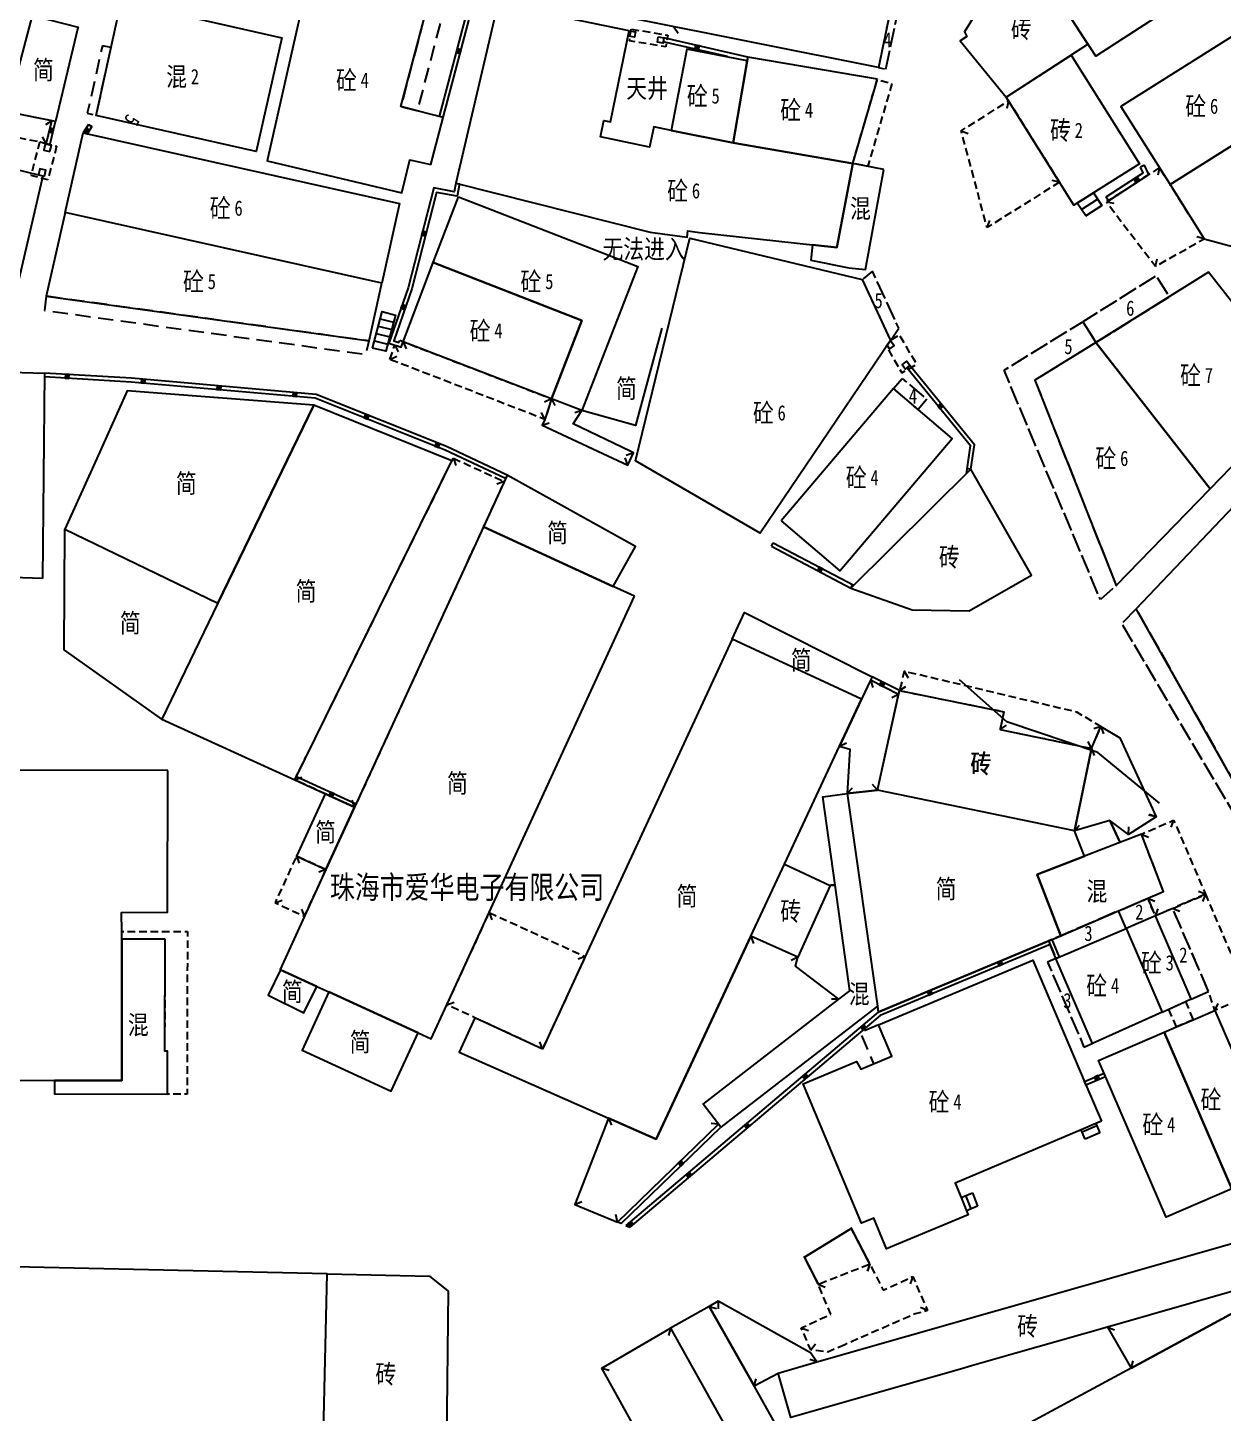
# Model space of a CAD drawing. Extents: x 395778 to 396698, y 996972 to 998012.
# Drawn here: x 396208.9 to 396287.4, y 997334.7 to 997425.7 of the extents above; entities that cross this region are included whole.
import ezdxf
from ezdxf.enums import TextEntityAlignment as Align

# ---------------------------------------------------------------- set-up
doc = ezdxf.new("R2010")
doc.units = 0
doc.header["$LTSCALE"] = 0.5
for name, pattern in [('X32', [1.5, 1, -0.5]), ('X39', [3, 2.5, -0.5]), ('X5', [3, 2, -1])]:
    doc.linetypes.add(name, pattern=pattern)
doc.layers.get('0').update_dxf_attribs({"linetype": 'CONTINUOUS'})
doc.layers.add('ASSIST', color=7, linetype='CONTINUOUS', plot=False)
doc.layers.add('JMD', color=6, linetype='CONTINUOUS')
doc.styles.add('宋体', font='')
doc.styles.add('正等线体', font='simhei.ttf')
doc.styles.add('细等线体', font='', dxfattribs={"width": 0.8})
doc.styles.get('宋体').set_extended_font_data('SimSun')
doc.styles.get('细等线体').set_extended_font_data('SimSun')
doc.linetypes.add('443', pattern='A,5,[169,AAA.SHX,S=0.83,R=0,X=0,Y=0],5', length=10)

# ---------------------------------------------------------------- blocks, each defined once
blk = doc.blocks.new('*U0')
at = {"linetype": 'Continuous'}
for points in [[(0, 0), (0.5, 0.5), (-0.5, 0.5)], [(0, 0), (-0.5, 0.5), (-0.5, -0.5)], [(0, 0), (-0.5, -0.5), (0.5, -0.5)], [(0, 0), (0.5, -0.5), (0.5, 0.5)]]:
    blk.add_solid(points, dxfattribs=at)
blk = doc.blocks.new('gc002')
blk.add_lwpolyline([(-0.5, -0.5), (0.5, -0.5), (0.5, 0.5), (-0.5, 0.5), (-0.5, -0.5)])
at = {"linetype": 'Continuous'}
blk.add_blockref('*U0', (0, 0), dxfattribs=at)

msp = doc.modelspace()

# ---------------------------------------------------------------- linework, layer by layer
at = {"layer": 'ASSIST', "linetype": 'Continuous', "flags": 128}
for points in [[(396278.335, 997413.335), (396277.777, 997414.168), (396278.833, 997414.831), (396279.389, 997414.002)], [(396231.517, 997404.639), (396232.16, 997407.055), (396233.04, 997406.821), (396232.406, 997404.44)]]:
    msp.add_lwpolyline(points, close=True, dxfattribs=at)
msp.add_lwpolyline([(396283.167, 997374.78), (396279.133, 997378.121), (396273.146, 997380.124), (396270.057, 997382.88)], dxfattribs=at)
at = {"layer": 'JMD', "linetype": 'Continuous'}
for p, q in [((396251.308, 997425.737), (396251.587, 997425.322)), ((396250.652, 997425.002), (396250.608, 997424.756, -989.564)), ((396256.155, 997423.751), (396256.1, 997423.508)), ((396273.264, 997420.867), (396273.153, 997420.379)), ((396236.158, 997419.777), (396235.916, 997419.841)), ((396210.475, 997419.57), (396210.054, 997419.301)), ((396210.72, 997419.521), (396210.475, 997419.57, -989.8)), ((396212.891, 997419.318), (396213.101, 997419.183)), ((396270.152, 997418.912), (396270.617, 997418.729)), ((396210.116, 997418.076), (396209.859, 997418.505)), ((396210.347, 997417.967), (396210.105, 997418.029, -989.8)), ((396212.539, 997418.77), (396212.8, 997418.713, 7.826)), ((396282.195, 997416.651), (396281.924, 997416.522)), ((396283.166, 997416.493), (396283.059, 997416.005)), ((396236.99, 997415.477), (396237.236, 997415.43)), ((396276.609, 997415.54), (396276.122, 997415.652)), ((396277.777, 997414.168), (396278.833, 997414.831)), ((396278.055, 997413.752), (396279.11, 997414.417)), ((396279.825, 997414.324), (396279.662, 997414.576)), ((396278.334, 997413.337), (396279.388, 997414.004)), ((396279.691, 997414.237), (396280.184, 997414.152)), ((396271.86, 997412.557), (396272.043, 997413.022)), ((396286.104, 997411.828), (396285.619, 997411.95)), ((396282.909, 997410.018), (396283.01, 997410.508)), ((396232.16, 997407.055), (396233.04, 997406.821)), ((396232.031, 997406.572), (396232.913, 997406.345)), ((396231.774, 997405.605), (396232.66, 997405.393)), ((396231.903, 997406.089), (396232.786, 997405.869)), ((396231.646, 997405.122), (396232.533, 997404.917)), ((396232.997, 997404.849), (396233.215, 997404.399)), ((396233.545, 997405.053), (396233.314, 997405.149)), ((396233.547, 997405.059), (396233.744, 997404.6)), ((396232.658, 997403.91), (396233.113, 997404.117)), ((396266.797, 997403.5), (396266.603, 997403.342)), ((396210.007, 997403.005), (396210.004, 997402.755)), ((396243.271, 997401.32), (396242.82, 997401.104)), ((396243.274, 997401.327), (396243.489, 997400.876)), ((396242.839, 997399.971), (396242.623, 997400.422)), ((396245.271, 997400.552), (396244.794, 997400.401)), ((396242.65, 997399.585), (396243.122, 997399.752)), ((396248.274, 997396.971), (396248.102, 997397.441)), ((396248.65, 997397.78), (396248.18, 997397.608)), ((396240.36, 997396.312), (396240.254, 997396.086)), ((396270.793, 997396.698), (396270.545, 997396.734)), ((396257.709, 997391.658), (396257.826, 997391.879)), ((396262.918, 997388.898), (396263.035, 997389.119)), ((396264.307, 997383.078), (396264.195, 997382.855)), ((396264.195, 997382.855, 7.14), (396264.365, 997382.385, 7.14)), ((396266.054, 997381.918), (396265.603, 997381.703)), ((396266.11, 997382.17), (396266.054, 997381.918)), ((396279.332, 997379.814), (396279.486, 997379.338)), ((396262.179, 997378.533), (396262.635, 997378.738)), ((396278.71, 997378.38), (396278.895, 997377.915)), ((396226.417, 997376.321), (396226.527, 997376.546)), ((396262.673, 997375.422), (396263.018, 997375.784)), ((396264.67, 997375.64), (396264.336, 997376.012)), ((396230.349, 997374.515), (396230.453, 997374.742)), ((396282.963, 997373.897), (396282.473, 997373.996)), ((396282.963, 997373.897), (396282.483, 997374.037)), ((396277.589, 997372.966), (396277.928, 997373.333)), ((396277.589, 997372.966), (396277.854, 997373.279)), ((396281.14, 997372.726), (396281.158, 997373.226)), ((396256.358, 997366.052), (396256.533, 997365.584)), ((396259.446, 997364.674), (396258.993, 997364.462)), ((396276.605, 997364.687), (396276.374, 997364.59)), ((396262.138, 997361.92, 7.081), (396261.638, 997361.918, 7.081)), ((396279.628, 997356.843), (396279.53, 997357.073)), ((396278.348, 997356.298), (396278.25, 997356.528)), ((396247.014, 997354.125), (396247.205, 997353.663)), ((396254.238, 997353.724), (396253.739, 997353.76)), ((396254.392, 997353.525), (396254.238, 997353.724)), ((396279.062, 997353.605), (396278.091, 997353.193)), ((396279.257, 997353.145), (396278.286, 997352.733)), ((396270.431, 997349.031), (396270.781, 997348.157)), ((396270.892, 997349.225), (396271.218, 997348.34)), ((396244.792, 997348.442), (396245.252, 997348.639)), ((396247.593, 997347.296), (396247.498, 997347.787)), ((396247.845, 997347.193), (396247.593, 997347.296)), ((396248.157, 997347.066), (396248.418, 997346.959)), ((396264.154, 997344.548), (396263.978, 997344.08)), ((396266.979, 997343.716), (396266.801, 997343.249)), ((396253.622, 997341.766), (396254.103, 997341.63)), ((396254.219, 997342.098), (396254.218, 997341.598)), ((396267.949, 997341.491), (396267.49, 997341.688)), ((396251.088, 997340.328), (396250.956, 997339.846)), ((396259.662, 997340.353), (396260.13, 997340.175)), ((396279.755, 997340.408), (396280.219, 997340.221)), ((396260.294, 997338.906), (396260.593, 997339.307)), ((396260.694, 997338.117), (396260.223, 997338.286)), ((396281.314, 997337.719), (396281.45, 997338.2)), ((396246.58, 997337.712), (396247.062, 997337.579)), ((396256.562, 997336.539), (396256.702, 997337.019))]:
    msp.add_line(p, q, dxfattribs=at)
at = {"layer": 'JMD', "linetype": 'X32'}
for p, q in [((396236.83, 997397.425), (396236.99, 997396.951)), ((396240.167, 997395.892), (396239.694, 997395.731)), ((396266.42, 997383.44), (396266.681, 997383.013)), ((396266.11, 997382.17), (396266.532, 997382.438)), ((396272.718, 997379.62), (396273.136, 997379.895)), ((396279.332, 997379.814), (396278.857, 997379.66)), ((396278.71, 997378.38), (396278.48, 997378.824)), ((396226.417, 997376.321), (396226.891, 997376.482)), ((396230.349, 997374.515), (396230.189, 997374.989)), ((396284.101, 997373.666), (396283.916, 997373.202)), ((396281.981, 997372.756), (396282.442, 997372.562)), ((396226.535, 997371.315), (396226.709, 997370.846)), ((396228.471, 997370.426), (396228.002, 997370.252)), ((396286.189, 997368.804), (396285.725, 997368.989)), ((396225.129, 997368.252), (396225.598, 997368.426)), ((396282.405, 997368.543), (396282.87, 997368.358)), ((396286.189, 997368.804), (396286.004, 997368.34)), ((396227.064, 997367.363), (396226.891, 997367.832)), ((396239.191, 997367.607), (396239.365, 997367.138)), ((396282.9, 997367.391), (396283.085, 997367.856)), ((396284.04, 997367.883), (396284.505, 997367.698)), ((396245.485, 997364.716), (396245.016, 997364.543)), ((396236.411, 997361.553), (396236.88, 997361.727)), ((396286.806, 997361.181), (396287.011, 997361.637)), ((396242.681, 997358.653), (396242.508, 997359.122)), ((396264.154, 997344.548), (396264.006, 997344.07)), ((396260.78, 997343.22), (396261.24, 997343.024))]:
    msp.add_line(p, q, dxfattribs=at)
at = {"layer": 'JMD', "linetype": 'Continuous', "flags": 128}
for points in [[(396273.906, 997431.648), (396288.818, 997441.137), (396293.822, 997433.407), (396278.986, 997423.802)], [(396255.897, 997433.849), (396259.96, 997433.017), (396265.43, 997429.225), (396265.493, 997426.73), (396264.728, 997423.061), (396248.613, 997426.275), (396249.267, 997429.534), (396254.816, 997428.43)], [(396215.027, 997427.388), (396225.577, 997425.005), (396223.892, 997417.544), (396213.392, 997419.916)], [(396263.04, 997416.765), (396255.191, 997418.12), (396251.119, 997418.932), (396249.983, 997419.167), (396249.707, 997417.836), (396246.476, 997418.505), (396246.699, 997419.583), (396247.14, 997419.491), (396248.378, 997425.464), (396239.756, 997427.252), (396236.99, 997415.477), (396249.747, 997412.257), (396252.169, 997411.922), (396252.227, 997412.343), (396252.984, 997412.239), (396262.001, 997411.255)], [(396212.194, 997425.664), (396210.72, 997419.521), (396207.555, 997420.151), (396209.205, 997426.486), (396212.205, 997425.705)], [(396248.378, 997425.464), (396248.78, 997425.402), (396248.725, 997425.047), (396248.323, 997425.11)], [(396256.12, 997423.505), (396252.152, 997424.273), (396251.119, 997418.932), (396255.191, 997418.12)], [(396264.656, 997422.301), (396256.163, 997423.75), (396255.191, 997418.12), (396263.04, 997416.765)], [(396273.108, 997421.114), (396277.376, 997423.877), (396281.863, 997416.734), (396277.558, 997414.03)], [(396292.071, 997420.546), (396283.867, 997415.38), (396286.104, 997411.828), (396288.203, 997411.241), (396295.166, 997415.631)], [(396196.026, 997410.736), (396197.929, 997418.867), (396209.602, 997416.028), (396209.881, 997415.954), (396208.029, 997407.927), (396196.026, 997410.736)], [(396211.356, 997413.544), (396212.539, 997418.77), (396233.302, 997414.131), (396232.14, 997408.9)], [(396265.09, 997416.378), (396263.04, 997416.765), (396262.001, 997411.255), (396260.392, 997411.431), (396260.281, 997410.412), (396262.789, 997409.925), (396263.867, 997409.798)], [(396237.164, 997414.576), (396248.94, 997410.004), (396245.271, 997400.552), (396243.274, 997401.327), (396245.27, 997406.469), (396235.499, 997410.262)], [(396232.14, 997408.9), (396211.356, 997413.544), (396210.113, 997408.055), (396231.3, 997405.118)], [(396248.791, 997397.26), (396252.351, 997411.855), (396263.662, 997409.143), (396265.517, 997405.156), (396256.972, 997392.506)], [(396245.27, 997406.469), (396243.274, 997401.327), (396233.547, 997405.059), (396235.499, 997410.262)], [(396286.498, 997395.422), (396292.596, 997401.709), (396286.396, 997409.641), (396279.002, 997405.013)], [(396265.517, 997405.156), (396265.754, 997404.819), (396265.455, 997404.608), (396265.298, 997404.832)], [(396286.498, 997395.422), (396279.002, 997405.013), (396274.994, 997402.54), (396280.329, 997389.062)], [(396209.861, 997389.528), (396190.836, 997390.164), (396192.003, 997399.195), (396193.736, 997398.971), (396193.783, 997403.477), (396210.007, 997403.005)], [(396266.797, 997403.5), (396266.568, 997403.79), (396266.281, 997403.563), (396266.51, 997403.273)], [(396227.67, 997400.915), (396215.433, 997401.841), (396214.381, 997399.511), (396213.435, 997397.415), (396211.336, 997392.767), (396221.38, 997387.909)], [(396258.34, 997393.317), (396262.197, 997390.041), (396269.567, 997398.715), (396265.71, 997401.992)], [(396221.38, 997387.909), (396217.7, 997380.3), (396226.417, 997376.321), (396236.741, 997397.245), (396227.67, 997400.915)], [(396242.839, 997399.971), (396242.65, 997399.585), (396248.274, 997396.971), (396248.65, 997397.78), (396248.426, 997397.884), (396244.69, 997399.682), (396245.271, 997400.552), (396243.274, 997401.327)], [(396298.097, 997395.997), (396299.005, 997394.89), (396287.947, 997376.374), (396281.639, 997387.541), (396291.091, 997397.474), (396295.506, 997393.274)], [(396247.318, 997389.015), (396248.785, 997391.623), (396240.36, 997396.312), (396238.804, 997392.925)], [(396262.918, 997388.898), (396266.951, 997387.476), (396270.682, 997387.399), (396274.78, 997389.751), (396270.793, 997396.698)], [(396221.38, 997387.909), (396217.7, 997380.3), (396211.298, 997384.84), (396211.336, 997392.767)], [(396248.726, 997388.368), (396247.318, 997389.015), (396238.804, 997392.925), (396230.349, 997374.515), (396228.471, 997370.426), (396227.064, 997367.363), (396225.461, 997363.872), (396225.497, 997363.855), (396227.878, 997362.762), (396228.663, 997362.401), (396234.518, 997359.712), (396235.383, 997359.315), (396236.411, 997361.553), (396239.191, 997367.607)], [(396242.681, 997358.653), (396238.236, 997360.709), (396237.211, 997358.446), (396247.014, 997354.125), (396250.15, 997352.743), (396256.358, 997366.052), (396258.565, 997370.784), (396262.179, 997378.533), (396263.615, 997381.612), (396255.117, 997385.542), (396245.485, 997364.716)], [(396278.71, 997378.38), (396279.332, 997379.814), (396280.558, 997379.084), (396282.963, 997373.897), (396281.14, 997372.726), (396279.915, 997373.645), (396277.589, 997372.966), (396278.023, 997375.063)], [(396218.09, 997376.924), (396184.15, 997376.986), (396179.26, 997376.973), (396175.127, 997376.979), (396175.12, 997371.876), (396175.115, 997367.972), (396171.671, 997367.976), (396171.658, 997357.432), (396171.657, 997356.645), (396172.757, 997356.644), (396176.457, 997356.639), (396210.649, 997356.595), (396215.079, 997356.59), (396215.064, 997365.867), (396215.065, 997366.367), (396215.061, 997367.619), (396218.078, 997367.632)], [(396228.471, 997370.426), (396230.349, 997374.515), (396228.414, 997375.404), (396226.535, 997371.315)], [(396264.67, 997375.64), (396262.673, 997375.422), (396264.658, 997361.464), (396264.715, 997361.064), (396276.696, 997366.083), (396275.139, 997370.11), (396278.253, 997371.314), (396277.589, 997372.966)], [(396283.438, 997368.989), (396283.438, 997368.989), (396281.981, 997372.756), (396278.253, 997371.314), (396275.139, 997370.11), (396276.696, 997366.083), (396280.488, 997367.72), (396282.405, 997368.543), (396283.438, 997368.989), (396283.438, 997368.989)], [(396258.565, 997370.784), (396261.549, 997369.392), (396259.446, 997364.674), (396256.358, 997366.052)], [(396282.9, 997367.391), (396280.983, 997366.568), (396283.342, 997361.078), (396283.778, 997361.275), (396284.871, 997361.768), (396285.243, 997361.936)], [(396283.342, 997361.078), (396278.767, 997359.019), (396276.375, 997364.588), (396280.983, 997366.568)], [(396279.362, 997353.918), (396278.995, 997353.762), (396278.024, 997353.35), (396269.759, 997349.84), (396270.148, 997348.913), (396270.513, 997348.044), (396270.623, 997347.782), (396265.264, 997345.532), (396264.419, 997347.547), (396263.626, 997347.214), (396259.787, 997356.358), (396263.294, 997357.83), (396263.571, 997357.339), (396264.402, 997357.673), (396265.601, 997358.176), (396264.738, 997360.233), (396274.865, 997364.475), (396278.348, 997356.298)], [(396228.663, 997362.401), (396226.903, 997358.569), (396232.758, 997355.88), (396234.518, 997359.712)], [(396291.234, 997350.917), (396290.487, 997350.595), (396289.107, 997349.999), (396287.916, 997349.486), (396283.483, 997359.762), (396284.279, 997360.101), (396285.382, 997360.573), (396286.806, 997361.181)], [(396287.916, 997349.486), (396283.605, 997347.626), (396279.628, 997356.843), (396279.172, 997357.902), (396283.483, 997359.762)], [(396290.056, 997346.503), (396290.889, 997343.588), (396279.755, 997340.408), (396273.735, 997338.689), (396270.834, 997337.86), (396270.106, 997337.652), (396266.411, 997336.597), (396258.973, 997334.473), (396258.14, 997337.388), (396260.694, 997338.117)], [(396228.311, 997333.511), (396228.542, 997343.898), (396187.499, 997344.811), (396187.372, 997339.07), (396185.461, 997339.112), (396185.357, 997334.466), (396205.087, 997334.027), (396208.456, 997333.953), (396216.905, 997333.765)], [(396236.368, 997330.994), (396228.33, 997330.935), (396228.311, 997333.511), (396228.542, 997343.898), (396235.263, 997343.749), (396236.49, 997342.766)], [(396291.45, 997343.195), (396290.889, 997343.588), (396279.755, 997340.408), (396281.314, 997337.719)], [(396296.972, 997333.694), (396291.45, 997343.195), (396281.314, 997337.719), (396261.822, 997327.189), (396267.111, 997317.562)], [(396253.622, 997341.766), (396251.088, 997340.328), (396262.944, 997319.106), (396262.944, 997319.106), (396272.035, 997298.998), (396274.18, 997294.253), (396279.666, 997284.505), (396281.557, 997285.555), (396281.04, 997286.644), (396274.612, 997300.912), (396270.135, 997310.849), (396267.111, 997317.562), (396261.822, 997327.189), (396261.622, 997327.544), (396259.282, 997331.704), (396256.562, 997336.539)], [(396253.622, 997341.766), (396256.562, 997336.539), (396258.14, 997337.388), (396260.694, 997338.117), (396260.279, 997338.718), (396254.219, 997342.098)], [(396262.944, 997319.106), (396258.387, 997316.432), (396246.58, 997337.712), (396251.088, 997340.328)]]:
    msp.add_lwpolyline(points, close=True, dxfattribs=at)
for points, elevation in [([(396274.599, 997430.579), (396273.031, 997429.689), (396270.369, 997425.404), (396270.533, 997425.097), (396270.086, 997424.824), (396273.108, 997421.114), (396278.476, 997424.589)], -987.027), ([(396227.455, 997429.541), (396224.622, 997416.929), (396233.456, 997414.829), (396233.975, 997417.014), (396235.35, 997416.688), (396236.158, 997419.777), (396234.553, 997420.197), (396233.392, 997420.5), (396235.276, 997427.708), (396238.066, 997426.979), (396238.48, 997428.627), (396235.071, 997429.436), (396234.615, 997427.916)], -980.434), ([(396283.867, 997415.38), (396292.071, 997420.546), (396288.847, 997425.666), (396280.644, 997420.5)], -971.857), ([(396250.281, 997425.068), (396250.652, 997425.002), (396250.59, 997424.657), (396250.22, 997424.723)], -989.564), ([(396210.35, 997417.545), (396210.45, 997417.942), (396210.053, 997418.042), (396209.953, 997417.645)], 7.444), ([(396209.995, 997415.936), (396210.087, 997416.329), (396209.694, 997416.421), (396209.602, 997416.028)], 7.365), ([(396264.307, 997383.078), (396264.195, 997382.855), (396263.615, 997381.612), (396255.117, 997385.542), (396255.946, 997387.288)], 7.14), ([(396262.673, 997375.422), (396264.67, 997375.64), (396266.054, 997381.918), (396264.195, 997382.855), (396264.195, 997382.855), (396264.195, 997382.855), (396263.615, 997381.612), (396262.179, 997378.533), (396262.854, 997378.331)], 7.14), ([(396264.67, 997375.64), (396266.11, 997382.17), (396272.96, 997380.79), (396272.718, 997379.62), (396278.71, 997378.38), (396277.589, 997372.966)], 7.14), ([(396254.392, 997353.525), (396253.228, 997355.03), (396262.138, 997361.92), (396262.84, 997362.463), (396261.884, 997369.415), (396261.088, 997375.204), (396262.673, 997375.422), (396264.658, 997361.464)], 7.14), ([(396217.914, 997365.863), (396215.064, 997365.867), (396215.079, 997356.59), (396210.649, 997356.595), (396210.648, 997355.711), (396218.063, 997355.7), (396218.066, 997358.513), (396217.905, 997358.513)], 7.378), ([(396262.138, 997361.92), (396259.278, 997364.084), (396259.446, 997364.674), (396256.358, 997366.052), (396250.15, 997352.743), (396247.014, 997354.125), (396244.792, 997348.442), (396247.593, 997347.296), (396254.238, 997353.724), (396253.228, 997355.03)], 7.081), ([(396225.497, 997363.855), (396224.67, 997362.197), (396227.021, 997361.03), (396227.878, 997362.762)], -88.478)]:
    msp.add_lwpolyline(points, close=True, dxfattribs=dict(at, elevation=elevation))
at = {"layer": 'JMD', "linetype": 'X39', "flags": 128}
for points in [[(396265.217, 997422.959), (396265.994, 997426.685), (396265.939, 997428.872), (396265.43, 997429.225), (396265.493, 997426.73), (396264.728, 997423.061)], [(396263.662, 997409.143), (396265.517, 997405.156), (396266.061, 997405.962), (396264.328, 997409.688)], [(396278.145, 997406.381), (396279.002, 997405.013), (396283.82, 997408.028), (396282.963, 997409.396)], [(396279.002, 997405.013), (396274.994, 997402.54), (396280.329, 997389.062), (396279.295, 997388.149), (396272.968, 997403.199), (396278.145, 997406.381)], [(396299.005, 997394.89), (396299.697, 997394.071), (396288.132, 997373.977), (396280.707, 997386.562), (396281.639, 997387.541), (396287.947, 997376.374)]]:
    msp.add_lwpolyline(points, close=True, dxfattribs=at)
at = {"layer": 'JMD', "linetype": 'X5', "flags": 128}
for points, elevation in [([(396235.276, 997427.708), (396233.392, 997420.5), (396234.478, 997420.216), (396236.362, 997427.425)], -980.434), ([(396214.366, 997424.369), (396213.797, 997424.494), (396212.809, 997420.067), (396213.392, 997419.916)], -988.275)]:
    msp.add_lwpolyline(points, close=True, dxfattribs=dict(at, elevation=elevation))
at = {"layer": 'JMD', "linetype": 'Continuous', "flags": 128}
for points in [[(396235.916, 997419.84), (396237.824, 997427.042)], [(396254.832, 997423.796), (396250.608, 997424.756)], [(396279.662, 997414.576), (396282.098, 997416.157), (396281.924, 997416.522)], [(396237.236, 997415.43), (396237.081, 997414.622), (396235.727, 997414.87), (396234.099, 997408.536), (396232.923, 997405.137), (396233.262, 997405.024), (396233.314, 997405.149)], [(396250.517, 997405.954), (396248.773, 997399.577), (396245.271, 997400.552)], [(396240.254, 997396.086), (396236.286, 997397.956), (396227.77, 997401.36), (396215.694, 997402.421), (396210.004, 997402.755)], [(396270.498, 997396.406), (396270.762, 997398.231), (396266.603, 997403.342)], [(396266.054, 997381.918), (396264.195, 997382.855)], [(396226.527, 997376.546), (396230.453, 997374.742)], [(396276.374, 997364.59), (396275.987, 997365.514), (396264.847, 997360.848), (396248.418, 997346.959)], [(396278.25, 997356.528), (396279.53, 997357.073)], [(396247.593, 997347.296), (396254.238, 997353.724)]]:
    msp.add_lwpolyline(points, dxfattribs=at)
at = {"layer": 'JMD', "color": 7, "linetype": 'Continuous', "flags": 128}
for points in [[(396236.158, 997419.777), (396238.066, 997426.979)], [(396256.155, 997423.751), (396250.652, 997425.002)], [(396279.825, 997414.324), (396282.482, 997416.049), (396282.195, 997416.651)], [(396236.99, 997415.477), (396236.882, 997414.912), (396235.543, 997415.158), (396233.859, 997408.608), (396232.604, 997404.98), (396233.404, 997404.713), (396233.545, 997405.053)], [(396270.793, 997396.698), (396271.025, 997398.303), (396266.797, 997403.5)], [(396240.36, 997396.312), (396236.386, 997398.185), (396227.829, 997401.606), (396215.712, 997402.67), (396210.007, 997403.005)], [(396266.11, 997382.17), (396264.307, 997383.078)], [(396226.417, 997376.321), (396230.349, 997374.515)], [(396276.605, 997364.687), (396276.121, 997365.842), (396264.715, 997361.064), (396248.157, 997347.066)], [(396278.348, 997356.298), (396279.628, 997356.843)], [(396247.845, 997347.193), (396254.392, 997353.525)]]:
    msp.add_lwpolyline(points, dxfattribs=at)
at = {"layer": 'JMD', "linetype": 'X32', "flags": 128}
for points in [[(396248.51, 997425.584), (396250.899, 997425.186), (396250.77, 997424.415), (396248.382, 997424.812)], [(396263.04, 997416.765), (396264.651, 997422.284), (396265.611, 997422.004), (396264.028, 997416.579)], [(396236.83, 997397.425), (396240.167, 997395.892), (396230.349, 997374.515), (396226.417, 997376.321)], [(396278.71, 997378.38), (396279.332, 997379.814), (396277.751, 997380.756), (396266.42, 997383.44), (396266.11, 997382.17), (396272.96, 997380.79), (396272.718, 997379.62)], [(396286.189, 997368.804), (396284.04, 997367.883), (396282.9, 997367.391), (396282.405, 997368.543), (396283.438, 997368.989), (396281.981, 997372.756), (396284.101, 997373.666)], [(396228.471, 997370.426), (396226.535, 997371.315), (396225.129, 997368.252), (396227.064, 997367.363)], [(396289.05, 997362.145), (396286.806, 997361.181), (396286.392, 997362.429), (396284.04, 997367.883), (396286.189, 997368.804)], [(396245.485, 997364.716), (396242.681, 997358.653), (396238.236, 997360.709), (396236.411, 997361.553), (396239.191, 997367.607)], [(396262.511, 997339.251), (396261.402, 997338.767), (396260.294, 997338.906), (396259.662, 997340.353), (396261.596, 997341.242), (396260.78, 997343.22), (396264.154, 997344.548), (396265.045, 997342.827), (396266.979, 997343.716), (396267.949, 997341.491), (396267.144, 997341.271), (396266.09, 997340.811)]]:
    msp.add_lwpolyline(points, close=True, dxfattribs=at)
for points, elevation in [([(396276.609, 997415.54), (396271.86, 997412.557), (396270.152, 997418.912), (396273.264, 997420.867)], 9.678), ([(396209.695, 997418.186), (396210.116, 997418.076), (396210.475, 997419.57), (396207.555, 997420.151), (396207.26, 997418.67)], -988.87), ([(396210.794, 997417.9), (396210.219, 997415.684), (396209.119, 997415.97), (396209.695, 997418.186)], -988.87), ([(396283.166, 997416.493), (396279.691, 997414.237), (396282.909, 997410.018), (396286.104, 997411.828), (396283.867, 997415.38)], 10001.098), ([(396265.517, 997405.156), (396265.244, 997404.753), (396266.269, 997403.02), (396267.237, 997403.593), (396266.104, 997405.508)], -987.584), ([(396232.658, 997403.91), (396232.997, 997404.849), (396233.404, 997404.713), (396233.547, 997405.059), (396243.274, 997401.327), (396242.839, 997399.971)], -988.887), ([(396218.066, 997358.513), (396217.905, 997358.513), (396217.914, 997365.863), (396215.064, 997365.867), (396215.065, 997366.367), (396219.376, 997366.361), (396219.36, 997355.698), (396218.063, 997355.7)], 7.378)]:
    msp.add_lwpolyline(points, close=True, dxfattribs=dict(at, elevation=elevation))
at = {"layer": 'JMD', "linetype": 'Continuous', "flags": 128}
for points, elevation in [([(396210.105, 997418.029), (396210.475, 997419.57)], -989.8), ([(396213.101, 997419.183), (396212.8, 997418.713)], 7.826), ([(396257.826, 997391.879), (396263.104, 997389.082)], -988.85)]:
    msp.add_lwpolyline(points, dxfattribs=dict(at, elevation=elevation))
at = {"layer": 'JMD', "color": 7, "linetype": 'Continuous', "flags": 128}
for points, elevation in [([(396210.347, 997417.967), (396210.72, 997419.521)], -989.8), ([(396212.891, 997419.318), (396212.539, 997418.77)], 7.826), ([(396257.709, 997391.658), (396262.918, 997388.898)], -988.85)]:
    msp.add_lwpolyline(points, dxfattribs=dict(at, elevation=elevation))
at = {"layer": 'JMD', "linetype": 'Continuous'}
for points in [[(396278.833, 997414.831), (396279.389, 997414.002)], [(396278.335, 997413.335), (396277.777, 997414.168)], [(396231.517, 997404.639), (396232.16, 997407.055)], [(396233.04, 997406.821), (396232.406, 997404.44)], [(396278.995, 997353.762), (396279.257, 997353.145)], [(396278.286, 997352.733), (396278.024, 997353.35)], [(396270.148, 997348.913), (396270.892, 997349.225)], [(396271.218, 997348.34), (396270.513, 997348.044)]]:
    msp.add_lwpolyline(points, dxfattribs=at)
at = {"layer": 'JMD', "linetype": 'X5', "flags": 128}
msp.add_lwpolyline([(396210.113, 997408.055), (396209.988, 997407.124), (396231.094, 997404.235), (396231.3, 997405.118)], close=True, dxfattribs=at)
at = {"layer": 'JMD', "linetype": 'X39', "elevation": -986.712, "flags": 128}
msp.add_lwpolyline([(396265.71, 997401.992), (396266.287, 997402.658), (396267.906, 997401.292), (396267.331, 997400.615)], close=True, dxfattribs=at)
at = {"layer": 'JMD', "linetype": '443', "const_width": 0.15, "flags": 128}
for points in [[(396279.915, 997373.645), (396280.582, 997372.215)], [(396261.549, 997369.392), (396261.884, 997369.415)], [(396260.78, 997343.22), (396259.873, 997344.991), (396262.947, 997346.877), (396264.154, 997344.548)]]:
    msp.add_lwpolyline(points, dxfattribs=at)
at = {"layer": 'JMD', "linetype": 'X39', "flags": 128}
for points in [[(396280.983, 997366.568), (396280.488, 997367.72), (396282.405, 997368.543), (396282.9, 997367.391)], [(396280.983, 997366.568), (396280.488, 997367.72), (396276.696, 997366.083), (396275.89, 997365.745), (396276.374, 997364.59)], [(396276.375, 997364.588), (396275.824, 997364.351), (396278.216, 997358.782), (396278.767, 997359.019)]]:
    msp.add_lwpolyline(points, dxfattribs=at)
at = {"layer": 'JMD', "linetype": 'X39'}
msp.add_lwpolyline([(396285.244, 997361.934), (396286.392, 997362.429), (396284.04, 997367.883), (396282.9, 997367.391)], dxfattribs=at)
at = {"layer": 'JMD', "linetype": 'X32'}
msp.add_lwpolyline([(396284.279, 997360.101), (396283.778, 997361.275), (396284.871, 997361.768), (396285.382, 997360.573)], close=True, dxfattribs=at)
at = {"layer": 'JMD', "linetype": 'X5', "flags": 128}
msp.add_lwpolyline([(396264.738, 997360.233), (396263.539, 997359.729), (396264.402, 997357.673), (396265.601, 997358.176)], dxfattribs=at)

# ---------------------------------------------------------------- block references
at = {"layer": 'JMD', "linetype": 'Continuous', "yscale": 0.25}
for p, xscale, rotation in [((396252.825, 997424.38), 0.25, 167.1973625476449), ((396237.182, 997424.13), 0.25, 75.15855625562976), ((396210.449, 997418.929), 0.25, 76.5003473547379), ((396212.785, 997418.922), 0.25, 237.2859160776947), ((396281.687, 997415.682), 0.25, 32.99278005813164), ((396234.901, 997412.16), 0.25, 255.5801630265636), ((396233.552, 997407.338), 0.25, 250.9254821817368), ((396211.484, 997402.793), 0.25, 176.6438928027183), ((396216.471, 997402.478), 0.25, 174.9777691725825), ((396221.451, 997402.041), 0.25, 174.9777691725825), ((396226.432, 997401.603), 0.25, 174.9777691725825), ((396268.801, 997400.839), 0.25, 129.1282451653434), ((396231.134, 997400.15), 0.25, 158.2126540862003), ((396235.776, 997398.294), 0.25, 158.2126540862003), ((396260.893, 997390.113), 0.25, 332.0803318745186), ((396264.972, 997382.603), 0.25, 153.2726382674354), ((396228.828, 997375.351), 0.2499999999860977, 335.3315137284401), ((396272.712, 997364.278), 0.2500000000040918, 202.7292772596919), ((396268.1, 997362.346), 0.2500000000040918, 202.7292772596919), ((396263.74, 997360.076), 0.2500000000476483, 220.2109892759237), ((396259.922, 997356.848), 0.2500000000476483, 220.2109892759237), ((396279.067, 997356.74), 0.2500000000225099, 23.07270915637617), ((396256.104, 997353.62), 0.2500000000476483, 220.2109892759237), ((396251.756, 997351.149), 0.2500000000320569, 44.04634639494684), ((396252.285, 997350.392), 0.2500000000476483, 220.2109892759237), ((396248.467, 997347.164), 0.2500000000476483, 220.2109892759237)]:
    msp.add_blockref('gc002', p, dxfattribs=dict(at, xscale=xscale, rotation=rotation))

# ---------------------------------------------------------------- texts
at = {"layer": 'JMD', "linetype": 'Continuous', "width": 0.8}
for s, height, style, p in [('砖', 1.25, '细等线体', (396274.098, 997425.637, -987.027)), ('4', 1, '正等线体', (396265.328, 997424.88)), ('简', 1.25, '细等线体', (396209.924, 997422.932)), ('天井', 1.25, '细等线体', (396249.539, 997421.711)), ('混', 1.25, '细等线体', (396263.546, 997413.823)), ('无法进入', 1.25, '细等线体', (396249.35, 997411.169)), ('5', 1, '正等线体', (396264.738, 997407.766)), ('6', 1, '正等线体', (396281.254, 997407.264)), ('5', 1, '正等线体', (396277.197, 997404.749)), ('简', 1.25, '细等线体', (396248.187, 997402.028)), ('4', 1, '正等线体', (396266.993, 997401.507)), ('简', 1.25, '细等线体', (396219.304, 997395.796)), ('简', 1.25, '细等线体', (396243.666, 997392.554)), ('砖', 1.25, '细等线体', (396269.374, 997390.958)), ('简', 1.25, '细等线体', (396227.162, 997388.722)), ('简', 1.25, '细等线体', (396215.627, 997386.633)), ('简', 1.25, '细等线体', (396259.655, 997384.199, 7.14)), ('砖', 1.25, '细等线体', (396271.432, 997377.403, 7.14)), ('砖', 1.25, '细等线体', (396271.476, 997377.4, 7.14)), ('简', 1.25, '细等线体', (396237.094, 997376.12)), ('简', 1.25, '细等线体', (396228.442, 997372.915)), ('珠海市爱华电子有限公司', 1.5, '宋体', (396237.728, 997369.306)), ('简', 1.25, '细等线体', (396269.166, 997369.189)), ('混', 1.25, '细等线体', (396279.064, 997369.012)), ('简', 1.25, '细等线体', (396252.158, 997368.716)), ('砖', 1.25, '细等线体', (396258.972, 997367.716)), ('简', 1.25, '细等线体', (396226.258, 997362.443, -88.478)), ('混', 1.25, '细等线体', (396263.463, 997362.275, 7.14)), ('混', 1.25, '细等线体', (396216.152, 997360.253, 7.378)), ('简', 1.25, '细等线体', (396230.711, 997359.141)), ('砖', 1.25, '细等线体', (396274.515, 997340.488)), ('砖', 1.25, '细等线体', (396232.401, 997337.342))]:
    msp.add_text(s, height=height, dxfattribs=dict(at, style=style)).set_placement(p, align=Align.MIDDLE)
at = {"layer": 'JMD', "linetype": 'Continuous', "style": '细等线体', "width": 0.8}
for s, p in [('混', (396219.348, 997422.466)), ('砼', (396230.497, 997422.225, -980.434)), ('砼', (396253.52, 997421.195)), ('砼', (396259.648, 997420.27)), ('砼', (396286.232, 997420.523, -971.857)), ('砖', (396277.354, 997418.94)), ('砼', (396252.231, 997414.973)), ('砼', (396222.213, 997413.835)), ('砼', (396220.457, 997409.02)), ('砼', (396242.605, 997409.02)), ('砼', (396239.267, 997405.784)), ('砼', (396285.892, 997402.86)), ('砼', (396257.854, 997400.401)), ('砼', (396280.337, 997397.415)), ('砼', (396263.953, 997396.152)), ('砼', (396283.322, 997364.313)), ('砼', (396279.736, 997362.811)), ('砼', (396287.235, 997355.336)), ('砼', (396269.388, 997355.181)), ('砼', (396283.419, 997353.694))]:
    msp.add_text(s, height=1.25, dxfattribs=at).set_placement(p, align=Align.MIDDLE_RIGHT)
at = {"layer": 'JMD', "linetype": 'Continuous', "style": '正等线体', "width": 0.8}
for s, p in [('2', (396219.598, 997422.466)), ('4', (396230.747, 997422.225, -980.434)), ('5', (396253.77, 997421.195)), ('4', (396259.898, 997420.27)), ('6', (396286.482, 997420.523, -971.857)), ('2', (396277.604, 997418.94)), ('6', (396252.481, 997414.973)), ('6', (396222.463, 997413.835)), ('5', (396220.707, 997409.02)), ('5', (396242.855, 997409.02)), ('4', (396239.517, 997405.784)), ('7', (396286.142, 997402.86)), ('6', (396258.104, 997400.401)), ('6', (396280.587, 997397.415)), ('4', (396264.203, 997396.152)), ('2', (396281.578, 997367.648)), ('3', (396278.238, 997366.243)), ('2', (396284.466, 997364.826)), ('3', (396283.572, 997364.313)), ('4', (396279.986, 997362.811)), ('3', (396276.853, 997361.827)), ('4', (396269.638, 997355.181)), ('4', (396283.669, 997353.694))]:
    msp.add_text(s, height=1, dxfattribs=at).set_placement(p, align=Align.MIDDLE_LEFT)
msp.add_text('5', height=1, rotation=241.9947, dxfattribs=at).set_placement((396215.743, 997419.603), align=Align.MIDDLE)

doc.saveas('drawing.dxf')
